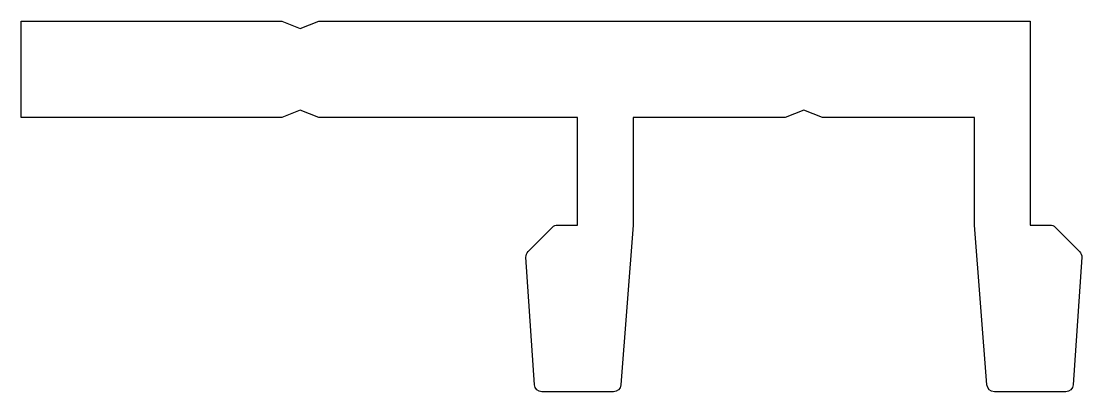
# Model space of a CAD drawing. Extents: x 856 to 884.6, y 531.9 to 541.9.
import ezdxf

# ---------------------------------------------------------------- set-up
doc = ezdxf.new("R2010")
doc.units = 0
doc.layers.get('0').update_dxf_attribs({"linetype": 'CONTINUOUS'})

msp = doc.modelspace()

# ---------------------------------------------------------------- linework, layer by layer
msp.add_lwpolyline([(883.882, 536.295), (884.539, 535.638, -0.216272), (884.597, 535.483), (884.368, 532.04, -0.394848), (884.168, 531.853), (883.205, 531.853), (882.24, 531.853, -0.391657), (882.041, 532.038), (881.705, 536.353), (881.705, 539.253), (877.605, 539.253), (877.105, 539.453), (876.605, 539.253), (872.505, 539.253), (872.505, 536.353), (872.17, 532.038, -0.391657), (871.97, 531.853), (871.005, 531.853), (870.042, 531.853, -0.394848), (869.843, 532.04), (869.613, 535.483, -0.216272), (869.671, 535.638), (870.329, 536.295, -0.198912), (870.47, 536.353), (871.005, 536.353), (871.005, 539.253), (864.028, 539.253), (863.528, 539.453), (863.028, 539.253), (856.005, 539.253), (856.005, 541.853), (863.028, 541.853), (863.528, 541.653), (864.028, 541.853), (883.205, 541.853), (883.205, 536.353), (883.741, 536.353, -0.198912)], format="xyb", close=True)

doc.saveas('drawing.dxf')
